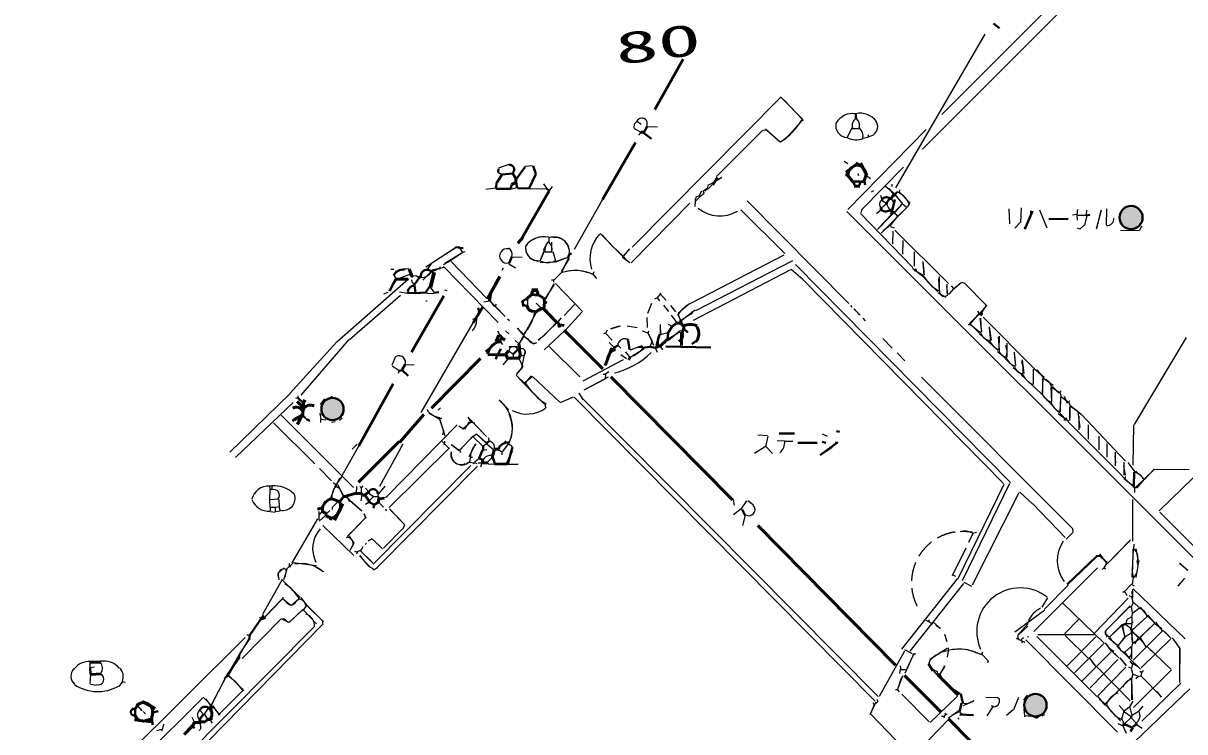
# Model space of a CAD drawing. Header units: millimetres. Extents: x 65038 to 140949, y 40232 to 87783.
# Drawn here: x 66662 to 94119, y 54684 to 71435 of the extents above; entities that cross this region are included whole.
import ezdxf

# ---------------------------------------------------------------- set-up
doc = ezdxf.new("R2010")
doc.units = ezdxf.units.MM
doc.linetypes.add('DASHED', pattern=[617.859838, 445.211271, -172.648568])
for name, color, linetype, lineweight in [('A_DASHED', 8, 'DASHED', 18), ('A_HATCH', 252, 'CONTINUOUS', 15), ('A_MED', 9, 'CONTINUOUS', 20), ('A_THIN', 8, 'CONTINUOUS', 15), ('CHECK', 2, 'CONTINUOUS', 35), ('P_NOMARK', 6, 'CONTINUOUS', 35), ('P_R', 5, 'CONTINUOUS', 40), ('P_R_MARK', 5, 'CONTINUOUS', 25), ('P_SIZE', 140, 'CONTINUOUS', 13), ('SYM', 4, 'CONTINUOUS', 25), ('TEXT_SHAPE', 7, 'CONTINUOUS', 30)]:
    doc.layers.add(name, color=color, linetype=linetype, lineweight=lineweight)
doc.styles.add('JP', font='msgothic.ttc')

msp = doc.modelspace()

# ---------------------------------------------------------------- hatches: boundary and pattern name
at = {"layer": 'TEXT_SHAPE'}
h = msp.add_hatch(color=7, dxfattribs=at)
h.dxf.hatch_style = 1
edge = h.paths.add_edge_path()
edge.add_arc((92850, 66842), 273, 0, 360)
h = msp.add_hatch(color=7, dxfattribs=at)
h.dxf.hatch_style = 1
edge = h.paths.add_edge_path()
edge.add_arc((73973, 62313), 263, 0, 360)
h = msp.add_hatch(color=7, dxfattribs=at)
h.dxf.hatch_style = 1
edge = h.paths.add_edge_path()
edge.add_arc((90588, 55315), 266, 0, 360)

# ---------------------------------------------------------------- linework, layer by layer
at = {"layer": 'A_DASHED', "lineweight": 15}
msp.add_arc((88873, 58208), 1214, 98.6226, 213.9325, dxfattribs=at)
at = {"layer": 'A_HATCH', "lineweight": 15}
for p, q in [((91331, 56233), (92016, 56925)), ((91515, 56075), (92196, 56763)), ((92373, 56568), (91697, 55891)), ((92540, 56395), (91882, 55721)), ((92065, 55537), (92728, 56210)), ((92843, 55952), (92247, 55353))]:
    msp.add_line(p, q, dxfattribs=at)
at = {"layer": 'A_MED', "lineweight": 20}
for p, q in [((87289, 67544), (89400, 71179)), ((85075, 69145), (85109, 69145)), ((86249, 68963), (86139, 68737)), ((86260, 68946), (86429, 68946)), ((84139, 68899), (83051, 67811)), ((84244, 68906), (84142, 68900)), ((84555, 68623), (84243, 68900)), ((86651, 68739), (86514, 68712)), ((78139, 68099), (77898, 68008)), ((77893, 67903), (77973, 67856)), ((78530, 68056), (78699, 68074)), ((86596, 67836), (86693, 67763)), ((78963, 67638), (79029, 67535)), ((79164, 67575), (79092, 67475)), ((82845, 67597), (82829, 67529)), ((82947, 67617), (82845, 67515)), ((82932, 67637), (82847, 67603)), ((77834, 67537), (77596, 67505)), ((78344, 67540), (78193, 67514)), ((78631, 67516), (79021, 67527)), ((82658, 67328), (82556, 67226)), ((86762, 67475), (86710, 67443)), ((80355, 67266), (79682, 66084)), ((82544, 67239), (82535, 67103)), ((86944, 67020), (86829, 66929)), ((87063, 67156), (86949, 67065)), ((86962, 67252), (87063, 67184)), ((87070, 67155), (87146, 67015)), ((89960, 67050), (89976, 66691)), ((90687, 67022), (90857, 66597)), ((87247, 66963), (87283, 66913)), ((79063, 66268), (78951, 66060)), ((79083, 66372), (79083, 66253)), ((79150, 66257), (79149, 66031)), ((77099, 66034), (77049, 66013)), ((78217, 65916), (78455, 65905)), ((78997, 66031), (79166, 66031)), ((79182, 66036), (79246, 65814)), ((79537, 65899), (79238, 65796)), ((79537, 65898), (79241, 65788)), ((87721, 66030), (87719, 65689)), ((75776, 65627), (75590, 65608)), ((75777, 65621), (75675, 65625)), ((76610, 65657), (76324, 65596)), ((78143, 65750), (78295, 65649)), ((78883, 65778), (79234, 65797)), ((87751, 65637), (87771, 65588)), ((87929, 65805), (87961, 65488)), ((87929, 65775), (87955, 65486)), ((75491, 65383), (75307, 65120)), ((75791, 65492), (75490, 65378)), ((75805, 65489), (75795, 65620)), ((79402, 65554), (79207, 65358)), ((79401, 65555), (79223, 65376)), ((84803, 65603), (82495, 64405)), ((87911, 65461), (88282, 65087)), ((76180, 65077), (76230, 65043)), ((76270, 65201), (76376, 65069)), ((79209, 65257), (78989, 64916)), ((88838, 65311), (88922, 65286)), ((88838, 65311), (88922, 65286)), ((76232, 65042), (76368, 65053)), ((78581, 64908), (78580, 64755)), ((81651, 64941), (81701, 64872)), ((82478, 64619), (82460, 64585)), ((77381, 64466), (77280, 64428)), ((81401, 64482), (81411, 64244)), ((81720, 64312), (81716, 64074)), ((81718, 64312), (81723, 64074)), ((89001, 64310), (89051, 64310)), ((89274, 64457), (89317, 64144)), ((89287, 64463), (89303, 64141)), ((90562, 63273), (89352, 64488)), ((89494, 64254), (89539, 63941)), ((77873, 64161), (77927, 64061)), ((78497, 64091), (78497, 64023)), ((80428, 64110), (80378, 64089)), ((81428, 64125), (81559, 63825)), ((81447, 64157), (81429, 64124)), ((89257, 64103), (89708, 63699)), ((89499, 64226), (89525, 63937)), ((89712, 64022), (89733, 63715)), ((89728, 64038), (89726, 63714)), ((74074, 63901), (72966, 62682)), ((77939, 63905), (77989, 63837)), ((78373, 63785), (78140, 63785)), ((78719, 63857), (78802, 63885)), ((80718, 63821), (80785, 63753)), ((80954, 63955), (80999, 63712)), ((81006, 63711), (81207, 63782)), ((81021, 63712), (81289, 63816)), ((81602, 63762), (81651, 63659)), ((78122, 63512), (78003, 63359)), ((78138, 63680), (78242, 63617)), ((78241, 63615), (78241, 63547)), ((78380, 63515), (78474, 63315)), ((78450, 63293), (78539, 63699)), ((90088, 63659), (90120, 63343)), ((90088, 63630), (90114, 63341)), ((90272, 63474), (90313, 63157)), ((90533, 63204), (90534, 62897)), ((90537, 63255), (90536, 62897)), ((90762, 63034), (90749, 62693)), ((90757, 63033), (90755, 62693)), ((90957, 62828), (90972, 62489)), ((90971, 62829), (90966, 62489)), ((91163, 62710), (91194, 62591)), ((91268, 62621), (91336, 62455)), ((78987, 62442), (79018, 62341)), ((91185, 62591), (91169, 62250)), ((91178, 62591), (91177, 62250)), ((91378, 62470), (91418, 62371)), ((91397, 62369), (91396, 62046)), ((91400, 62369), (91399, 62097)), ((76247, 62228), (76497, 62081)), ((76506, 62100), (76557, 62100)), ((91295, 62097), (91328, 62097)), ((91592, 62250), (91635, 61874)), ((91617, 62148), (91615, 61825)), ((77064, 61862), (77064, 61828)), ((92643, 60734), (91356, 62022)), ((91836, 61944), (91834, 61603)), ((92909, 61944), (92895, 60990)), ((78072, 61565), (77882, 61375)), ((92089, 61672), (92087, 61348)), ((77350, 61488), (77195, 61185)), ((77622, 61346), (77537, 61331)), ((77620, 61489), (77538, 61435)), ((77622, 61488), (77788, 61349)), ((77886, 61358), (77971, 61308)), ((78221, 61314), (78087, 61031)), ((78134, 61494), (78212, 61442)), ((78212, 61436), (78215, 61317)), ((92274, 61501), (92273, 61178)), ((92477, 61297), (92475, 60974)), ((77227, 61165), (77210, 61063)), ((77283, 61177), (77232, 61161)), ((77750, 61170), (77631, 61051)), ((77634, 61042), (77667, 61008)), ((77671, 61007), (77806, 61022)), ((78095, 61002), (78365, 61018)), ((92679, 61059), (92678, 60752)), ((92636, 60725), (92911, 60478)), ((92929, 60820), (92912, 60514)), ((94585, 60947), (93512, 59906)), ((72491, 60417), (72480, 60161)), ((72501, 60416), (72535, 60416)), ((74040, 60517), (73924, 60207)), ((74060, 60535), (74060, 60484)), ((74653, 60450), (74652, 60314)), ((74750, 60447), (74820, 60363)), ((92930, 60463), (92930, 60344)), ((72480, 60161), (72489, 59990)), ((72703, 60182), (72483, 60167)), ((72707, 60178), (72714, 60008)), ((74670, 60283), (74639, 60146)), ((74824, 60334), (74941, 60247)), ((74940, 60246), (74838, 60144)), ((74940, 60246), (75007, 60246)), ((75061, 60312), (75043, 60279)), ((72499, 59991), (72618, 59991)), ((72499, 59991), (72499, 59906)), ((72703, 60006), (72618, 59988)), ((72703, 60008), (72736, 59906)), ((73730, 59894), (73647, 59807)), ((73651, 59893), (73650, 59698)), ((74836, 60111), (74754, 60057)), ((75064, 60116), (75180, 59995)), ((73618, 59716), (73011, 58682)), ((74721, 59843), (74753, 59724)), ((89110, 59370), (89005, 59157)), ((91463, 59494), (91472, 59392)), ((92917, 59119), (92904, 59000)), ((92898, 58999), (92871, 58341)), ((72890, 58519), (72817, 58278)), ((73036, 58667), (72869, 58515)), ((72950, 58595), (72882, 58527)), ((73038, 58689), (73597, 58615)), ((73582, 58574), (73760, 58470)), ((90551, 57052), (92060, 58558)), ((93998, 58668), (94193, 58501)), ((72782, 58287), (72317, 57458)), ((92218, 56772), (91232, 57735)), ((92896, 57726), (92850, 57638)), ((92880, 57502), (92862, 57400)), ((72762, 57353), (71835, 56415)), ((72275, 57347), (72020, 56973)), ((72940, 57265), (72764, 57355)), ((73734, 57319), (73734, 57216)), ((88189, 57264), (88340, 57126)), ((90415, 57245), (90167, 56957)), ((92631, 57191), (92691, 56935)), ((92869, 57246), (92855, 57143)), ((71978, 56861), (71755, 56476)), ((71998, 56861), (71761, 56502)), ((71944, 56979), (72012, 56979)), ((90137, 56895), (90335, 56801)), ((92238, 57073), (92266, 56922)), ((92860, 57060), (92844, 57009)), ((93050, 56923), (93050, 56872)), ((88529, 56600), (88506, 56448)), ((88526, 56669), (88526, 56617)), ((93070, 56167), (92515, 56709)), ((92881, 56787), (92860, 56685)), ((92863, 56685), (92862, 56412)), ((93998, 56650), (93994, 55850)), ((89305, 56532), (89474, 56362)), ((89323, 56516), (89470, 56359)), ((71476, 56021), (71081, 55267)), ((87393, 56161), (87374, 56059)), ((88443, 56241), (88322, 56025)), ((92855, 56190), (92891, 56037)), ((92898, 56046), (93016, 55995)), ((93101, 56088), (93082, 56003)), ((71428, 55936), (71108, 55302)), ((93081, 56000), (93013, 55983)), ((89419, 55499), (89690, 55492)), ((89692, 55496), (89737, 55462)), ((90191, 55497), (90069, 55201)), ((70835, 55192), (70919, 55107)), ((71037, 55244), (70940, 55104)), ((71123, 55267), (71122, 54970)), ((89135, 55416), (88882, 55300)), ((89577, 55268), (89444, 55062)), ((90063, 55203), (89907, 55070)), ((92800, 55262), (92697, 55178)), ((70648, 55031), (70711, 54901)), ((70934, 55106), (71023, 54972)), ((71075, 54973), (71125, 54887)), ((88543, 54979), (87845, 54267)), ((88805, 55151), (88870, 55081)), ((88875, 55088), (89129, 55081)), ((90332, 55068), (90332, 55034)), ((92676, 55173), (92625, 54985)), ((92635, 54983), (92680, 54878)), ((92851, 55022), (92701, 54882)), ((93027, 55167), (92860, 55060)), ((70843, 54903), (70853, 54750)), ((92533, 54880), (92665, 54822)), ((92652, 54822), (92735, 54651)), ((92980, 54856), (93113, 54768))]:
    msp.add_line(p, q, dxfattribs=at)
for centre, radius, start, end in [((86267, 68844), 456, 80.0678, 149.1912), ((86446, 68829), 478, 36.5864, 101.9989), ((86144, 69014), 277, 166.86, 269.2828), ((86451, 69019), 194, 123.4583, 197.8592), ((86248, 69022), 186, 340.2862, 58.1155), ((86234, 68760), 281, 351.6251, 45.3099), ((86624, 68991), 237, 276.0406, 30.6832), ((86354, 69148), 467, 242.6028, 290.3804), ((87055, 67155), 182, 312.8059, 46.2206), ((87023, 67155), 120, 120.4698, 228.5847), ((78967, 66093), 201, 342.7859, 54.1496), ((78092, 65935), 170, 77.2826, 287.7272), ((78047, 65968), 174, 341.9446, 59.9517), ((75551, 65481), 113, 72.6344, 236.4542), ((76091, 65673), 246, 263.3059, 332.7092), ((88711, 65896), 882, 208.0272, 242.9344), ((88435, 65097), 118, 174.089, 329.6712), ((89524, 64179), 239, 189.4645, 266.1191), ((78256, 63675), 115, 29.3986, 176.2569), ((78454, 63658), 82.5, 240.4388, 128.4694), ((89837, 64051), 353, 199.2589, 251.7938), ((90297, 63359), 205, 185.4277, 266.0823), ((77659, 61408), 146, 344.935, 84.5734), ((77005, 61234), 234, 164.0307, 295.4158), ((77715, 61150), 487, 137.1876, 178.3524), ((77718, 60997), 220, 80.1364, 149.7149), ((72587, 60276), 134, 319.8341, 110.4397), ((74199, 59015), 696, 137.9741, 207.1072), ((91933, 58729), 828, 146.29, 216.3714), ((72993, 57816), 127, 195.9995, 342.9406), ((70902, 55085), 124, 121.9849, 235.1245), ((88942, 55657), 303, 254.4968, 309.1605), ((89595, 55421), 147, 260.5977, 15.6119)]:
    msp.add_arc(centre, radius, start, end, dxfattribs=at)
at = {"layer": 'A_THIN', "lineweight": 15}
for p, q in [((92759, 73674), (88380, 69276)), ((92813, 73369), (87923, 68455)), ((84581, 69695), (81054, 66143)), ((84582, 69677), (85094, 69160)), ((84649, 69617), (85086, 69156)), ((84554, 68622), (84207, 68937)), ((85081, 69143), (84663, 68689)), ((86151, 67028), (88006, 68921)), ((84668, 68683), (84566, 68632)), ((86629, 68803), (86645, 68752)), ((86068, 68170), (86151, 68117)), ((86389, 67884), (86409, 67835)), ((87469, 68030), (86487, 67035)), ((83179, 67789), (82931, 67636)), ((87048, 67583), (87263, 67401)), ((87194, 67629), (87194, 67578)), ((82570, 67327), (82536, 67242)), ((82644, 67345), (82576, 67328)), ((82699, 67468), (82632, 67348)), ((82757, 67413), (82653, 67330)), ((82762, 67480), (82729, 67462)), ((82732, 67461), (82749, 67428)), ((86924, 67372), (86952, 67285)), ((87122, 67531), (87243, 67380)), ((87253, 67396), (87442, 67185)), ((87273, 67378), (87434, 67181)), ((87331, 67452), (87300, 67431)), ((87338, 67440), (87305, 67423)), ((87337, 67442), (87371, 67442)), ((87372, 67493), (87371, 67442)), ((87372, 67443), (87604, 67206)), ((82418, 67181), (81032, 65769)), ((83625, 67021), (84666, 65991)), ((83774, 67237), (86179, 64809)), ((86484, 67035), (86462, 66950)), ((87440, 67155), (86856, 66560)), ((87545, 67074), (86944, 66472)), ((87433, 67159), (87258, 66959)), ((87546, 67078), (87331, 66867)), ((87428, 67178), (87542, 67089)), ((87618, 67195), (87554, 67077)), ((94389, 58736), (86132, 66987)), ((86454, 66938), (87689, 65663)), ((87178, 66903), (86890, 66596)), ((87325, 66875), (87154, 66650)), ((87177, 66953), (87156, 66922)), ((87185, 66947), (87167, 66914)), ((87289, 66919), (87322, 66885)), ((80827, 65926), (80299, 66464)), ((87156, 66654), (86990, 66529)), ((87160, 66630), (87247, 66601)), ((87215, 66523), (87213, 66217)), ((87264, 66542), (88534, 65284)), ((80344, 66431), (80603, 66147)), ((87451, 66302), (87450, 65979)), ((76879, 66124), (76182, 65665)), ((76912, 66142), (76320, 65759)), ((77051, 66011), (76627, 65755)), ((77051, 66016), (76777, 65830)), ((76964, 66149), (76914, 66142)), ((77054, 66018), (76967, 66147)), ((78979, 66040), (78873, 65812)), ((78972, 66046), (78875, 65813)), ((80604, 66147), (80834, 65936)), ((80823, 65916), (81002, 65776)), ((80834, 65939), (80923, 65824)), ((80982, 66079), (80849, 65940)), ((80996, 66099), (80852, 65934)), ((84643, 65952), (82470, 64821)), ((75353, 65624), (75421, 65624)), ((76312, 65765), (76209, 65612)), ((76500, 65636), (76347, 65568)), ((76520, 65676), (76502, 65642)), ((76502, 65638), (76519, 65621)), ((76781, 65828), (76586, 65723)), ((76597, 65686), (77886, 64361)), ((76779, 65800), (77623, 64931)), ((78011, 65642), (77975, 65592)), ((79569, 65876), (79380, 65568)), ((79549, 65890), (79392, 65559)), ((84845, 65817), (82552, 64639)), ((89997, 60580), (84917, 65733)), ((87684, 65648), (87920, 65466)), ((75772, 65387), (74076, 63898)), ((75793, 65488), (75860, 65453)), ((75840, 65368), (75856, 65299)), ((75863, 65452), (75845, 65419)), ((75860, 65456), (75945, 65474)), ((75948, 65474), (76014, 65421)), ((76317, 65571), (76106, 65360)), ((79146, 65368), (79197, 65368)), ((79197, 65368), (79197, 65317)), ((80148, 65554), (80128, 65504)), ((80130, 65504), (80212, 65400)), ((85094, 65379), (84817, 65613)), ((85088, 65373), (89831, 60554)), ((87719, 65587), (87770, 65587)), ((87765, 65580), (87932, 65475)), ((88301, 65400), (88313, 65110)), ((88311, 65451), (88310, 65110)), ((75555, 65084), (75756, 65053)), ((75864, 65305), (75898, 65271)), ((75894, 65266), (75893, 65232)), ((76622, 65133), (76673, 65117)), ((79208, 65273), (79011, 64910)), ((79886, 64616), (79246, 65280)), ((88490, 65211), (88513, 65040)), ((88497, 65263), (88496, 65042)), ((88653, 65157), (88541, 65031)), ((88600, 65230), (88649, 65162)), ((88654, 65155), (88836, 65303)), ((88660, 65148), (88834, 65305)), ((88918, 65278), (89410, 64787)), ((88918, 65278), (89424, 64773)), ((75577, 65002), (74371, 63949)), ((75281, 65068), (75180, 65031)), ((76180, 64875), (76214, 64875)), ((77689, 64861), (77553, 64844)), ((77647, 64947), (77797, 64739)), ((77685, 64872), (77815, 64747)), ((78785, 64819), (78912, 64692)), ((81512, 64807), (81416, 64573)), ((81651, 64944), (81583, 64909)), ((81716, 65030), (81648, 64945)), ((81720, 65061), (81720, 65027)), ((81727, 65033), (81861, 64879)), ((88280, 65062), (88472, 64962)), ((77812, 64749), (78058, 64500)), ((77816, 64749), (78057, 64499)), ((77838, 64790), (77820, 64757)), ((78387, 63852), (78791, 64586)), ((79692, 64783), (79452, 64529)), ((79868, 64605), (79462, 64164)), ((81800, 64769), (81919, 64616)), ((81960, 64761), (82081, 64610)), ((81977, 64537), (82111, 64349)), ((82135, 64562), (82200, 64410)), ((82393, 64792), (82142, 64572)), ((82459, 64574), (82211, 64410)), ((82547, 64648), (82218, 64401)), ((86223, 64770), (86243, 64720)), ((86293, 64686), (86443, 64532)), ((86304, 64681), (86425, 64548)), ((89273, 64574), (89033, 64333)), ((89261, 64578), (89039, 64321)), ((89218, 64631), (89254, 64581)), ((89434, 64758), (89276, 64580)), ((89429, 64774), (89297, 64562)), ((77294, 64352), (76061, 62231)), ((78108, 64447), (78157, 64411)), ((78840, 63934), (79282, 64359)), ((79265, 64359), (78968, 64043)), ((79378, 64467), (79290, 64367)), ((80770, 64271), (80543, 64206)), ((80752, 64275), (80547, 64209)), ((80938, 64282), (81174, 64241)), ((81906, 64318), (82007, 64266)), ((86513, 64465), (86565, 64398)), ((89052, 64311), (89278, 64128)), ((89058, 64321), (89262, 64114)), ((78060, 64163), (78143, 64093)), ((78340, 64222), (78490, 64083)), ((78346, 64228), (78470, 64070)), ((78485, 64030), (78379, 63852)), ((78504, 64033), (78716, 63864)), ((78968, 64044), (78833, 63941)), ((78975, 63711), (79458, 64165)), ((80462, 64176), (80429, 64108)), ((80430, 64109), (80585, 63943)), ((81293, 64161), (81426, 64119)), ((81421, 64121), (81527, 63920)), ((81901, 64113), (81716, 64071)), ((82143, 64106), (81894, 63956)), ((82199, 64170), (81914, 63932)), ((82241, 64127), (82139, 64117)), ((86979, 63983), (87205, 63751)), ((94151, 64005), (92926, 61947)), ((74357, 63960), (73223, 62645)), ((78293, 63938), (78377, 63853)), ((79095, 63795), (79819, 63076)), ((80512, 63887), (80643, 63754)), ((80512, 63887), (80630, 63767)), ((81330, 63732), (81012, 63530)), ((81526, 63921), (81471, 63787)), ((81710, 63798), (81775, 63711)), ((89913, 63868), (89912, 63544)), ((78241, 63547), (78240, 63513)), ((79899, 62983), (80854, 63485)), ((80786, 63603), (80924, 63506)), ((80896, 63661), (81000, 63545)), ((80898, 63663), (80993, 63539)), ((87317, 63644), (87501, 63454)), ((89692, 63676), (89880, 63526)), ((89869, 63519), (90070, 63316)), ((78462, 63306), (78316, 63127)), ((78452, 63293), (78316, 63128)), ((80508, 63191), (80423, 63139)), ((90059, 63295), (90269, 63134)), ((90556, 63272), (90799, 63069)), ((90623, 63238), (90784, 63042)), ((78314, 63111), (78514, 62922)), ((78318, 63117), (78500, 62911)), ((78503, 62910), (78978, 62438)), ((78518, 62944), (78703, 63093)), ((78669, 63099), (78530, 62930)), ((78711, 63079), (79347, 62473)), ((80486, 63064), (79914, 62763)), ((80407, 63023), (79914, 62763)), ((80373, 63138), (80424, 63138)), ((80427, 63137), (80415, 63023)), ((87896, 63070), (91455, 59496)), ((90725, 62678), (90254, 63122)), ((90507, 62885), (90727, 62681)), ((90777, 63044), (91010, 62878)), ((72970, 62678), (71548, 61298)), ((79799, 62687), (79894, 62541)), ((79799, 62684), (79867, 62600)), ((90723, 62678), (91140, 62236)), ((90980, 62835), (91156, 62702)), ((90993, 62846), (91145, 62693)), ((91196, 62744), (91162, 62710)), ((91206, 62605), (91379, 62469)), ((73044, 62469), (71677, 61166)), ((76522, 62341), (76470, 62291)), ((77914, 62526), (78144, 62294)), ((79359, 62467), (79671, 62599)), ((79686, 62598), (86800, 55404)), ((79902, 62548), (86873, 55520)), ((91396, 62507), (91378, 62473)), ((91421, 62379), (91599, 62256)), ((91429, 62391), (91670, 62192)), ((74472, 60460), (72761, 62168)), ((76496, 62097), (76590, 61811)), ((76500, 62094), (76625, 61681)), ((77612, 61664), (77169, 62119)), ((77174, 62122), (77245, 62005)), ((91128, 62212), (91373, 62038)), ((91147, 62239), (91284, 62088)), ((92719, 61078), (91677, 62184)), ((72579, 61985), (73559, 61017)), ((76916, 61942), (75258, 60249)), ((76593, 61811), (76576, 61708)), ((76956, 61920), (77057, 61851)), ((77233, 61999), (77071, 61854)), ((77206, 62014), (77097, 61837)), ((77235, 62002), (77336, 61985)), ((77353, 61930), (77597, 61683)), ((76565, 61545), (76729, 61380)), ((76617, 61556), (76616, 61471)), ((77288, 61669), (76981, 61344)), ((77292, 61666), (76982, 61347)), ((77294, 61666), (77377, 61731)), ((77301, 61658), (77533, 61432)), ((77301, 61658), (77536, 61431)), ((77370, 61730), (77613, 61496)), ((77382, 61717), (77615, 61514)), ((77655, 61640), (77674, 61556)), ((74597, 61447), (74198, 60751)), ((74553, 61485), (74440, 61366)), ((75637, 61484), (75086, 60483)), ((76737, 61395), (75313, 59989)), ((76779, 61477), (76971, 61343)), ((76804, 61465), (76960, 61327)), ((76978, 61352), (76996, 61284)), ((77977, 61317), (77976, 61232)), ((78129, 61488), (77988, 61308)), ((77244, 60980), (74938, 58645)), ((77399, 60967), (75026, 58569)), ((77212, 61055), (77314, 61042)), ((77317, 61044), (77299, 61010)), ((77315, 61045), (77349, 61045)), ((77446, 61153), (77338, 61057)), ((77348, 61043), (77381, 61025)), ((77416, 61045), (77501, 61045)), ((77501, 61045), (77470, 60942)), ((78094, 61014), (78365, 61013)), ((92467, 61212), (92479, 61042)), ((92671, 60972), (92712, 60752)), ((92770, 61051), (92939, 60826)), ((73668, 60906), (73952, 60613)), ((74211, 60740), (74048, 60519)), ((74140, 60683), (74070, 60531)), ((92711, 60718), (92711, 60650)), ((92960, 60846), (93155, 60667)), ((93402, 60894), (93159, 60659)), ((93399, 60896), (93164, 60651)), ((94118, 60877), (93407, 60885)), ((94220, 60877), (93407, 60884)), ((72481, 60501), (72495, 60415)), ((72485, 60502), (72535, 60502)), ((72535, 60502), (72535, 60416)), ((73988, 60580), (74057, 60531)), ((74059, 60484), (74145, 60434)), ((74093, 60527), (74237, 60244)), ((74142, 60432), (74236, 60241)), ((74544, 60485), (74530, 60314)), ((74619, 60484), (74653, 60450)), ((74690, 60498), (74654, 60449)), ((75209, 60489), (75064, 60309)), ((88757, 58294), (89849, 60537)), ((88865, 58262), (89985, 60565)), ((92676, 60665), (92710, 60648)), ((92712, 60651), (92904, 60502)), ((93163, 60654), (92943, 60450)), ((93157, 60659), (92975, 60442)), ((74301, 60233), (74668, 59906)), ((74311, 60245), (74378, 60131)), ((74390, 60144), (74670, 59909)), ((75007, 60246), (75041, 60246)), ((75041, 60280), (75041, 60246)), ((75264, 60237), (75062, 60176)), ((90195, 60331), (89094, 58148)), ((90523, 60071), (90218, 60345)), ((92892, 59187), (92893, 60174)), ((72497, 59891), (72615, 59873)), ((72618, 59991), (72617, 59889)), ((72737, 59898), (72618, 59885)), ((73910, 59917), (73825, 59832)), ((73967, 59991), (73967, 59940)), ((74109, 60127), (73973, 59991)), ((75225, 59956), (75245, 59906)), ((75317, 59954), (75671, 59587)), ((75346, 59923), (75671, 59587)), ((91291, 59281), (90524, 60073)), ((93527, 59877), (94471, 58937)), ((73808, 59799), (73657, 59661)), ((74733, 59719), (74326, 59305)), ((74746, 59735), (74331, 59304)), ((74715, 59844), (74759, 59741)), ((74476, 58854), (73745, 59563)), ((75630, 59480), (75176, 59021)), ((75630, 59480), (75176, 59021)), ((75674, 59578), (75636, 59478)), ((75674, 59578), (75636, 59478)), ((88810, 59425), (89103, 59410)), ((89107, 59370), (89006, 59156)), ((89199, 59392), (89098, 59372)), ((91465, 59389), (91318, 59237)), ((74344, 59289), (74293, 59272)), ((74370, 59307), (74479, 59141)), ((74481, 59138), (74382, 58972)), ((74693, 59057), (74640, 58973)), ((74778, 59144), (74744, 59110)), ((74914, 59244), (74816, 59191)), ((74914, 59244), (74816, 59191)), ((75158, 59012), (74918, 59235)), ((75158, 59012), (74918, 59235)), ((92816, 59194), (92291, 58664)), ((92840, 59220), (92293, 58662)), ((74493, 58951), (74561, 58933)), ((74563, 58935), (74542, 58885)), ((74644, 58974), (74561, 58936)), ((74609, 58847), (74868, 58566)), ((74635, 58963), (74926, 58669)), ((74638, 58961), (74903, 58701)), ((88625, 58376), (88949, 59031)), ((92283, 58690), (92094, 58841)), ((92103, 58891), (92272, 58670)), ((92894, 59000), (92883, 58522)), ((92966, 59011), (93020, 58711)), ((72827, 58562), (72681, 58429)), ((72833, 58547), (72866, 58529)), ((72886, 58526), (72844, 58341)), ((72868, 58524), (72851, 58507)), ((72951, 58663), (72950, 58595)), ((72950, 58595), (72984, 58595)), ((75035, 58558), (74935, 58504)), ((88735, 58593), (88636, 58407)), ((92211, 58556), (92159, 58524)), ((92277, 58677), (92207, 58559)), ((92210, 58555), (92243, 58537)), ((92865, 58522), (92897, 58334)), ((93027, 58708), (92965, 58330)), ((93042, 58725), (93009, 58707)), ((93999, 58669), (94178, 58508)), ((72679, 58424), (72703, 58276)), ((72772, 58281), (73206, 57856)), ((87433, 56635), (88747, 58296)), ((88636, 58393), (88700, 58364)), ((88897, 58222), (89079, 58124)), ((92901, 58336), (92873, 58165)), ((94116, 58308), (93953, 58132)), ((94112, 58316), (93955, 58129)), ((87625, 56592), (88900, 58188)), ((91361, 58150), (90806, 57583)), ((92649, 57995), (92699, 57995)), ((92862, 58172), (92694, 58000)), ((92699, 57995), (92746, 57908)), ((92860, 57997), (92882, 57879)), ((92869, 58164), (92921, 58132)), ((92886, 58046), (92885, 57842)), ((92899, 58060), (94128, 56882)), ((72784, 57822), (72379, 57400)), ((72786, 57825), (72382, 57409)), ((72795, 57863), (72794, 57812)), ((72990, 57673), (72801, 57820)), ((73183, 57831), (73005, 57673)), ((73223, 57862), (73363, 57669)), ((73347, 57663), (73280, 57560)), ((73365, 57671), (73760, 57287)), ((73368, 57678), (73724, 57319)), ((90746, 57634), (90881, 57848)), ((92781, 57841), (91979, 57008)), ((92832, 57660), (92253, 57078)), ((92798, 57906), (92866, 57871)), ((92862, 57874), (92898, 57722)), ((92915, 57738), (93049, 57618)), ((72249, 57403), (72269, 57354)), ((73275, 57568), (72946, 57272)), ((73270, 57572), (72948, 57270)), ((73287, 57559), (73591, 57237)), ((90101, 57044), (90809, 57569)), ((92771, 57598), (92252, 57079)), ((92864, 57403), (92751, 57335)), ((92850, 57639), (92764, 57606)), ((92856, 57639), (92878, 57501)), ((93227, 57411), (92863, 57069)), ((92866, 57399), (92865, 57263)), ((93227, 57411), (92873, 57084)), ((93041, 57597), (92893, 57489)), ((93068, 57629), (93230, 57423)), ((93235, 57429), (93403, 57259)), ((93245, 57438), (93409, 57263)), ((69682, 53284), (73539, 57163)), ((69767, 53175), (73726, 57214)), ((72933, 57260), (72817, 57360)), ((87998, 57325), (88161, 57237)), ((88075, 57331), (88059, 57280)), ((88231, 57207), (88343, 57130)), ((90410, 57178), (90173, 56962)), ((91612, 57349), (91277, 57002)), ((92636, 57205), (92347, 56932)), ((92633, 57212), (92350, 56925)), ((92646, 57195), (92695, 56937)), ((92724, 57222), (92842, 57136)), ((92748, 57333), (92726, 57247)), ((92730, 57246), (92865, 57246)), ((92900, 57279), (92867, 57261)), ((93397, 57240), (93049, 56896)), ((93396, 57240), (93060, 56913)), ((93397, 57255), (93576, 57127)), ((93429, 57275), (93591, 57061)), ((66662, 51694), (71906, 56914)), ((88440, 56991), (88492, 56822)), ((90169, 56956), (90187, 56871)), ((90192, 56867), (90254, 56852)), ((90248, 56852), (90279, 56783)), ((90306, 56906), (90255, 56855)), ((90363, 56857), (92532, 54673)), ((90398, 56951), (90419, 56920)), ((92042, 55522), (90626, 56939)), ((90646, 56986), (91979, 56980)), ((91851, 56411), (91290, 56957)), ((92250, 57078), (92231, 57010)), ((92235, 57004), (92333, 56932)), ((92316, 56909), (92533, 56726)), ((92716, 56936), (92544, 56733)), ((92710, 56941), (92552, 56728)), ((92880, 57030), (92712, 56940)), ((92846, 57011), (92715, 56934)), ((92859, 57076), (92881, 56787)), ((92860, 57081), (93041, 56887)), ((92860, 57009), (92874, 56786)), ((92865, 57060), (93044, 56915)), ((93049, 56873), (92889, 56773)), ((92903, 56379), (93589, 57067)), ((93020, 56912), (92936, 56757)), ((93057, 56878), (93159, 56760)), ((93067, 56906), (93195, 56696)), ((93089, 56195), (93782, 56872)), ((93608, 57078), (93798, 56886)), ((93655, 57036), (93742, 56953)), ((93825, 56903), (94006, 56656)), ((93869, 56842), (94006, 56656)), ((87497, 56588), (86892, 55516)), ((87493, 56633), (87672, 56536)), ((88500, 56650), (88094, 56392)), ((89341, 56566), (89320, 56516)), ((92239, 56784), (92386, 56581)), ((92283, 56751), (92317, 56666)), ((92323, 56672), (92446, 56593)), ((92395, 56593), (92565, 56421)), ((92850, 56699), (92706, 56570)), ((93222, 56709), (93788, 56161)), ((93303, 56633), (93354, 56582)), ((93999, 56650), (93993, 55918)), ((87717, 56532), (87503, 56060)), ((87693, 56480), (87545, 56156)), ((87758, 56526), (87686, 56490)), ((88098, 56381), (88063, 56296)), ((89475, 56361), (89455, 56312)), ((91867, 56423), (92021, 56209)), ((91926, 56342), (91962, 56292)), ((92456, 56532), (92489, 56497)), ((92582, 56429), (92731, 56240)), ((92600, 56405), (92735, 56268)), ((92699, 56557), (92797, 56435)), ((92811, 56446), (92811, 56412)), ((92820, 56356), (92871, 56288)), ((92881, 56293), (92860, 56191)), ((92887, 56309), (93005, 56239)), ((71516, 56026), (71855, 55683)), ((87388, 56243), (87408, 56159)), ((87541, 56146), (87406, 56149)), ((88174, 56132), (88258, 56030)), ((88187, 56146), (88266, 56112)), ((88266, 56107), (88271, 56039)), ((88446, 56239), (88319, 56040)), ((92037, 56219), (92832, 55417)), ((92791, 56221), (92858, 56186)), ((92894, 56038), (92863, 55935)), ((93803, 56146), (92906, 55259)), ((93059, 56119), (93093, 56085)), ((93146, 56127), (93096, 56091)), ((87445, 56003), (87326, 55684)), ((87418, 55950), (87331, 55683)), ((92860, 55936), (92873, 55442)), ((92862, 55931), (92860, 55442)), ((93014, 55985), (92965, 55932)), ((93080, 56004), (93282, 55799)), ((93569, 55508), (93084, 56004)), ((94030, 55830), (93102, 54938)), ((67472, 52067), (70907, 55490)), ((70915, 55505), (71115, 55302)), ((71849, 55655), (71303, 55112)), ((71851, 55658), (71304, 55107)), ((87285, 55682), (87336, 55682)), ((87332, 55679), (87368, 55629)), ((87432, 55574), (88075, 54919)), ((88097, 54900), (88747, 55527)), ((90391, 55553), (90304, 55435)), ((92052, 55532), (92231, 55316)), ((92549, 54085), (94241, 55698)), ((93455, 55633), (93565, 55504)), ((70968, 55461), (71103, 55292)), ((71118, 55289), (71287, 55119)), ((71135, 55307), (71278, 55109)), ((86813, 55388), (86678, 55088)), ((86780, 55322), (86724, 55188)), ((86743, 55376), (86775, 55324)), ((86852, 55389), (86780, 55320)), ((86848, 55444), (86853, 55393)), ((90311, 55221), (90329, 55068)), ((92107, 55454), (92253, 55327)), ((92242, 55323), (92597, 54946)), ((92571, 55308), (92688, 55171)), ((92895, 55406), (92805, 55256)), ((92821, 55259), (92866, 55070)), ((93126, 55291), (93023, 55172)), ((86690, 55107), (87297, 54478)), ((88367, 55052), (88417, 55052)), ((88415, 55050), (88433, 55017)), ((88471, 55101), (88421, 55048)), ((88449, 55135), (88467, 55102)), ((88469, 55103), (88502, 55103)), ((88786, 55184), (88529, 54997)), ((88802, 55166), (88632, 55079)), ((88752, 55013), (88786, 54979)), ((90332, 55072), (90484, 55051)), ((90617, 55002), (90567, 55032)), ((90687, 55051), (90619, 55006)), ((90807, 55084), (90738, 55052)), ((92695, 55158), (92849, 55042)), ((92854, 55015), (92975, 54882)), ((70853, 54746), (70819, 54712)), ((92865, 54794), (92847, 54692)), ((92855, 54795), (92888, 54795))]:
    msp.add_line(p, q, dxfattribs=at)
for centre, radius, start, end in [((83681, 69985), 1617, 303.2011, 328.9215), ((87145, 66979), 496, 18.79, 65.72), ((83128, 67677), 798, 230.3268, 301.3941), ((80901, 65875), 844, 136.8809, 197.4165), ((79196, 66091), 202, 124.9291, 196.5745), ((79206, 66009), 372, 355.4929, 108.6675), ((79235, 66024), 345, 13.2322, 97.7696), ((79063, 66151), 376, 241.4796, 296.5553), ((79707, 64600), 989, 64.9528, 107.7675), ((79720, 64822), 769, 67.881, 107.7286), ((77705, 64810), 1073, 317.7844, 348.7594), ((76996, 64429), 387, 316.2877, 5.5352), ((78740, 64024), 154, 192.3311, 294.0113), ((89903, 63725), 180, 183.5983, 267.5145), ((89579, 63664), 339, 339.1661, 26.9167), ((80218, 64959), 1837, 283.2892, 314.5863), ((90164, 63610), 277, 193.7446, 256.1129), ((89874, 63254), 427, 346.0408, 25.5576), ((79798, 63702), 1485, 211.1124, 238.4992), ((90721, 63338), 482, 202.9685, 245.3646), ((90739, 62790), 237, 9.282, 81.988), ((91064, 62812), 345, 200.096, 251.8091), ((77384, 61869), 842, 335.0601, 51.086), ((78571, 62960), 765, 242.8683, 305.1427), ((91284, 62562), 335, 192.7089, 248.2094), ((77406, 61851), 820, 343.9791, 25.2568), ((77027, 61246), 253, 167.0097, 315.3567), ((92880, 60544), 283, 24.4187, 79.332), ((72460, 60090), 404, 86.6187, 167.067), ((72602, 59853), 646, 43.7859, 95.8897), ((72459, 60314), 413, 199.5442, 275.5137), ((72804, 60204), 287, 257.2276, 19.5882), ((88922, 59084), 343, 58.9387, 109.1797), ((74327, 59136), 138, 315.2948, 84.2484), ((75337, 59230), 805, 207.5953, 242.1427), ((92745, 58802), 266, 340.5741, 50.5306), ((72841, 58380), 157, 93.3638, 195.1721), ((73241, 57912), 749, 47.2101, 102.1596), ((92617, 58594), 397, 318.036, 16.5161), ((72290, 57301), 1042, 30.6046, 57.8708), ((90229, 57057), 1027, 51.6808, 204.1806), ((73137, 57617), 217, 10.9679, 77.5263), ((73260, 57189), 291, 355.2163, 72.8786), ((90960, 57080), 581, 115.7655, 157.8068), ((92997, 57380), 226, 9.3122, 80.1395), ((92651, 57049), 331, 199.1832, 250.6649), ((88781, 55524), 1113, 61.4, 103.1233), ((88805, 55760), 878, 63.2511, 101.7058), ((92758, 56780), 223, 191.6409, 257.3357), ((92646, 56588), 225, 319.2957, 23.8985), ((88225, 56302), 151, 147.8372, 256.0817), ((70961, 55118), 1037, 32.1543, 58.8793), ((92929, 55642), 290, 103.2379, 161.8287), ((92953, 55661), 759, 205.0017, 244.9066), ((92851, 55065), 211, 303.5947, 31.0883)]:
    msp.add_arc(centre, radius, start, end, dxfattribs=at)
at = {"layer": 'CHECK', "lineweight": 30}
for p, q in [((77977, 67849), (77863, 67679)), ((77898, 67990), (77887, 67905)), ((78243, 67880), (77971, 67860)), ((78239, 67885), (78305, 67765)), ((78324, 67758), (78529, 68042)), ((78778, 67865), (78624, 67532)), ((78714, 68061), (78777, 67873)), ((77855, 67683), (77830, 67530)), ((78202, 67615), (78187, 67530)), ((78314, 67666), (78342, 67546)), ((77835, 67516), (78190, 67519)), ((78343, 67536), (78631, 67526)), ((90909, 66802), (91366, 66811)), ((82003, 64262), (81903, 64107)), ((81704, 64077), (81633, 63814)), ((81906, 64107), (81890, 63971)), ((82274, 64208), (82373, 64120)), ((77950, 63736), (77878, 63602)), ((78362, 63732), (78247, 63609)), ((81207, 63788), (81309, 63774)), ((81477, 63786), (81308, 63764)), ((81477, 63783), (81612, 63763)), ((77868, 63598), (77837, 63495)), ((72343, 57444), (72022, 56971)), ((72021, 56977), (72004, 56859)), ((71786, 56459), (71481, 56021)), ((71777, 56493), (71495, 56011)), ((71496, 56013), (71417, 55944)), ((70925, 55102), (70838, 54984)), ((71292, 55124), (71292, 55073)), ((70664, 54817), (70714, 54766))]:
    msp.add_line(p, q, dxfattribs=at)
at = {"layer": 'CHECK', "lineweight": 40}
for p, q in [((78308, 67669), (78205, 67620)), ((78310, 67768), (78310, 67666)), ((82460, 64581), (82477, 64564)), ((89269, 64573), (89337, 64542)), ((82104, 64348), (82003, 64263)), ((82203, 64341), (82273, 64275)), ((82275, 64278), (82275, 64210)), ((82269, 64212), (82237, 64126)), ((78385, 63736), (78418, 63583)), ((81681, 63800), (81613, 63765)), ((81680, 63801), (81714, 63801)), ((77642, 63603), (77868, 63596)), ((77885, 63598), (78071, 63598)), ((78132, 63689), (78066, 63602)), ((78071, 63597), (78118, 63511)), ((78122, 63513), (78240, 63513)), ((78240, 63513), (78274, 63513)), ((78274, 63513), (78376, 63513)), ((78411, 63580), (78375, 63513)), ((91295, 62097), (91294, 62046)), ((72388, 57385), (72270, 57345)), ((71871, 55683), (71838, 55665)), ((71038, 55243), (71072, 55243)), ((71106, 55294), (71070, 55244)), ((70834, 54988), (70834, 54919)), ((70952, 54919), (70834, 54919)), ((71022, 54969), (70954, 54916)), ((71020, 54971), (71071, 54971)), ((70664, 54817), (70466, 54620)), ((70652, 54827), (70530, 54685)), ((70714, 54903), (70662, 54819)), ((70715, 54903), (70833, 54902))]:
    msp.add_line(p, q, dxfattribs=at)
at = {"layer": 'CHECK'}
for p, q in [((90360, 57228), (90360, 57228)), ((90371, 57283), (90371, 57283)), ((90393, 57298), (90393, 57298)), ((90413, 57235), (90413, 57235)), ((92893, 54782), (92838, 54693))]:
    msp.add_line(p, q, dxfattribs=at)
at = {"layer": 'CHECK', "lineweight": 30}
for centre, radius, start, end in [((78152, 67975), 115, 315.7541, 94.7951), ((70958, 55147), 129, 49.9991, 159.989)]:
    msp.add_arc(centre, radius, start, end, dxfattribs=at)
at = {"layer": 'CHECK', "lineweight": 40}
msp.add_arc((70938, 55104), 185, 314.8429, 46.1395, dxfattribs=at)
at = {"layer": 'P_NOMARK', "lineweight": 40}
for p, q in [((79097, 67473), (78461, 66376)), ((78471, 66369), (78357, 66233)), ((82224, 64125), (82223, 63814)), ((81888, 63968), (81716, 63799)), ((77469, 63509), (76311, 62331)), ((76131, 62187), (75563, 61529)), ((75550, 61545), (74590, 60588))]:
    msp.add_line(p, q, dxfattribs=at)
at = {"layer": 'P_NOMARK', "lineweight": 30}
for p, q in [((79023, 67532), (79089, 67480)), ((81850, 63789), (82917, 63766))]:
    msp.add_line(p, q, dxfattribs=at)
msp.add_arc((82374, 64103), 261, 290.2532, 38.6991, dxfattribs=at)
at = {"layer": 'P_NOMARK', "lineweight": 40}
msp.add_arc((82301, 64100), 329, 322.9707, 28.4093, dxfattribs=at)
at = {"layer": 'P_R', "lineweight": 40}
for p, q in [((82265, 70588), (81594, 69397)), ((81132, 68614), (80355, 67265)), ((76607, 64994), (75838, 63655)), ((79325, 64312), (79341, 64243)), ((79327, 64308), (79446, 64292)), ((79448, 64181), (80362, 63262)), ((80579, 63758), (80417, 63343)), ((80630, 63716), (80664, 63716)), ((75410, 62908), (74597, 61448)), ((80550, 63073), (83428, 60166)), ((84030, 59560), (87279, 56255)), ((87497, 56016), (88346, 55160)), ((91370, 52142), (88539, 54979))]:
    msp.add_line(p, q, dxfattribs=at)
at = {"layer": 'P_R', "lineweight": 30}
for p, q in [((80630, 63767), (80630, 63716)), ((80714, 63820), (80631, 63766))]:
    msp.add_line(p, q, dxfattribs=at)
msp.add_arc((80795, 63422), 336, 119.2204, 181.8554, dxfattribs=at)
at = {"layer": 'P_R_MARK', "lineweight": 30}
for p, q in [((89596, 71425), (89738, 71316)), ((81409, 68996), (81332, 68855)), ((81322, 68845), (81512, 68698)), ((75631, 63235), (75546, 63220)), ((75691, 63364), (75622, 63246)), ((75622, 63232), (75758, 63097)), ((83653, 59941), (83727, 59800))]:
    msp.add_line(p, q, dxfattribs=at)
at = {"layer": 'P_R_MARK', "lineweight": 20}
for p, q in [((81101, 69044), (81094, 68959)), ((81096, 68953), (81265, 68862)), ((81175, 69116), (81102, 69047)), ((81416, 68995), (81653, 68985)), ((75466, 63553), (75375, 63349)), ((75385, 63338), (75549, 63228)), ((75699, 63358), (75902, 63366)), ((83635, 59944), (83767, 60146)), ((83793, 60151), (83928, 60047)), ((83633, 59953), (83451, 59811)), ((83727, 59802), (83664, 59562))]:
    msp.add_line(p, q, dxfattribs=at)
at = {"layer": 'P_R_MARK', "lineweight": 15}
for p, q in [((81180, 69113), (81268, 69050)), ((81261, 68857), (81210, 68789)), ((75548, 63223), (75529, 63156)), ((83442, 60177), (83464, 60040))]:
    msp.add_line(p, q, dxfattribs=at)
at = {"layer": 'P_R_MARK', "lineweight": 40}
msp.add_line((81262, 68856), (81330, 68856), dxfattribs=at)
at = {"layer": 'P_R_MARK', "lineweight": 20}
for centre, radius, start, end in [((81285, 69063), 130, 331.5754, 155.4088), ((75547, 63418), 153, 339.07, 117.5876), ((83817, 59935), 144, 236.7808, 44.7107)]:
    msp.add_arc(centre, radius, start, end, dxfattribs=at)
at = {"layer": 'SYM', "lineweight": 20}
for p, q in [((68239, 56333), (68235, 56197)), ((68246, 55823), (68264, 56043)), ((68397, 55782), (68254, 55805)), ((69009, 55872), (68920, 55756)), ((69243, 55253), (69190, 55125)), ((69935, 54732), (69935, 54698)), ((69977, 54867), (69944, 54730))]:
    msp.add_line(p, q, dxfattribs=at)
at = {"layer": 'SYM', "lineweight": 40}
for p, q in [((68248, 56333), (68485, 56333)), ((68501, 56054), (68264, 56039)), ((69355, 55299), (69306, 55229)), ((69475, 55400), (69783, 55232)), ((69292, 54969), (69690, 54919)), ((69479, 54928), (69697, 54994)), ((69729, 55142), (69698, 54988))]:
    msp.add_line(p, q, dxfattribs=at)
at = {"layer": 'SYM', "lineweight": 30}
for p, q in [((68244, 56196), (68254, 56043)), ((69310, 55226), (69310, 55073)), ((69708, 54989), (69718, 54852)), ((69853, 55171), (69733, 55142))]:
    msp.add_line(p, q, dxfattribs=at)
at = {"layer": 'SYM', "lineweight": 15}
for p, q in [((68349, 56214), (68248, 56194)), ((69009, 55876), (69077, 55860)), ((69364, 55296), (69465, 55178)), ((69500, 55162), (69549, 55109)), ((69933, 54738), (69815, 54704))]:
    msp.add_line(p, q, dxfattribs=at)
at = {"layer": 'SYM', "lineweight": 20}
for centre, radius, start, end in [((78958, 65871), 513, 87.4092, 146.2248), ((78829, 66117), 293, 173.3466, 266.4098), ((80874, 63814), 159, 74.1235, 178.4773), ((76570, 62557), 449, 214.448, 262.0455), ((74327, 60237), 371, 137.2076, 186.4776), ((68210, 55911), 433, 84.8942, 142.6799), ((68565, 55878), 479, 40.2021, 99.9553), ((68325, 56192), 211, 323.1597, 41.2197), ((68054, 56000), 264, 137.4997, 227.0219), ((68441, 55925), 130, 252.7517, 65.9899), ((68730, 55984), 297, 338.2775, 45.0683), ((68421, 56625), 991, 236.2369, 299.9253)]:
    msp.add_arc(centre, radius, start, end, dxfattribs=at)
at = {"layer": 'SYM', "lineweight": 15}
for centre, radius, start, end in [((78841, 66121), 305, 167.6509, 276.5943), ((78979, 65820), 567, 79.2901, 139.5434), ((82735, 64185), 692, 112.6425, 150.8699), ((80876, 63814), 160, 61.3744, 144.6171), ((80858, 64083), 556, 284.9927, 324.9138), ((88588, 55971), 631, 95.586, 139.9859), ((92688, 55175), 450, 109.9106, 158.756)]:
    msp.add_arc(centre, radius, start, end, dxfattribs=at)
at = {"layer": 'SYM', "lineweight": 40}
for centre, radius, start, end in [((82431, 63945), 371, 64.1811, 115.0058), ((82093, 64055), 154, 294.6741, 25.0651), ((78010, 63546), 376, 113.6593, 169.3119), ((69505, 55156), 217, 356.1444, 136.0915), ((69476, 55110), 171, 192.5937, 270.8795)]:
    msp.add_arc(centre, radius, start, end, dxfattribs=at)
at = {"layer": 'SYM', "lineweight": 30}
for centre, radius, start, end in [((81977, 63901), 314, 146.5459, 198.5489), ((69279, 55149), 76.2, 67.8349, 291.9631)]:
    msp.add_arc(centre, radius, start, end, dxfattribs=at)
at = {"layer": 'TEXT_SHAPE', "lineweight": 30}
for p, q in [((86346, 69298), (86346, 69178)), ((83075, 67786), (82966, 67611)), ((86305, 67693), (86441, 67693)), ((86548, 67699), (86562, 67613)), ((82833, 67526), (82766, 67474)), ((86964, 67288), (87049, 67324)), ((86964, 67289), (86964, 67255)), ((87051, 67330), (87153, 67298)), ((87149, 67291), (87066, 67187)), ((87302, 67426), (87266, 67377)), ((86945, 67014), (87030, 66982)), ((87032, 66976), (87152, 67005)), ((87183, 67017), (87183, 66966)), ((87262, 67268), (87198, 66969)), ((87183, 66966), (87251, 66966)), ((90516, 66994), (90341, 66563)), ((91876, 66908), (91791, 66893)), ((77062, 66115), (76882, 66140)), ((78210, 65915), (78147, 65760)), ((79574, 65980), (79541, 65894)), ((79625, 65993), (79574, 65977)), ((75469, 65395), (75319, 65101)), ((76018, 65416), (75909, 65256)), ((76222, 65615), (76322, 65563)), ((75910, 65235), (75933, 65063)), ((76262, 65201), (76179, 65080)), ((76486, 65079), (76368, 65058)), ((75757, 65055), (75926, 65064)), ((76181, 65070), (75927, 65052)), ((78457, 64882), (78491, 64736)), ((77930, 64066), (77995, 63995)), ((77967, 63994), (77933, 63960)), ((77862, 63892), (77587, 63673)), ((80921, 63974), (80966, 63940)), ((80961, 63937), (80991, 63720)), ((81007, 63544), (80972, 63476)), ((73153, 62576), (73285, 62454)), ((73275, 62156), (73326, 62105)), ((73357, 62072), (73441, 62037)), ((85890, 61794), (85957, 61776)), ((77622, 61522), (77622, 61488)), ((77674, 61554), (77624, 61518)), ((78130, 61521), (78130, 61487)), ((84890, 61732), (84534, 61733)), ((84973, 61512), (85431, 61515)), ((85920, 61533), (85503, 61223)), ((85549, 61535), (85633, 61517)), ((77520, 61341), (77439, 61152)), ((77537, 61437), (77536, 61334)), ((78231, 61415), (78118, 61021)), ((77450, 61145), (77517, 61111)), ((77765, 61167), (77807, 61028)), ((77806, 61020), (78094, 61020)), ((77806, 61011), (78094, 61011)), ((92921, 60820), (92919, 60488)), ((92910, 60513), (92926, 60462)), ((75047, 60250), (75080, 60198)), ((74838, 60111), (74953, 60054)), ((74959, 60058), (74944, 59972)), ((73820, 59837), (73820, 59786)), ((92029, 58831), (91341, 58169)), ((92093, 58845), (92025, 58838)), ((92727, 57236), (92642, 57202)), ((92845, 57143), (92860, 57092)), ((92865, 57093), (92865, 57059)), ((88269, 56039), (88320, 56039)), ((88825, 55583), (88870, 55360)), ((88844, 55361), (88798, 55156)), ((89571, 55307), (89570, 55273)), ((88805, 55091), (89129, 55080)), ((92856, 55051), (92856, 55017)), ((92696, 54866), (92855, 54797)), ((92971, 54850), (92886, 54799))]:
    msp.add_line(p, q, dxfattribs=at)
at = {"layer": 'TEXT_SHAPE', "lineweight": 40}
for p, q in [((86363, 68101), (86111, 67916)), ((86388, 68142), (86371, 68090)), ((86456, 68128), (86606, 67844)), ((86103, 67851), (86153, 67851)), ((86144, 67843), (86292, 67669)), ((86580, 67838), (86538, 67699)), ((86305, 67579), (86440, 67579)), ((86542, 67698), (86441, 67678)), ((87150, 67289), (87184, 67289)), ((87235, 67375), (87182, 67290)), ((87236, 67374), (87269, 67374)), ((86946, 67068), (86946, 67017)), ((87065, 67187), (87065, 67153)), ((87149, 67017), (87183, 67017)), ((75488, 65386), (75759, 65385)), ((75856, 65444), (75784, 65621)), ((76063, 65440), (76011, 65424)), ((76371, 65551), (76284, 65194)), ((76382, 65544), (76297, 65187)), ((76318, 65556), (76352, 65556)), ((77931, 65451), (77633, 64917)), ((77930, 65451), (77723, 65075)), ((77712, 65079), (77682, 64875)), ((78688, 65129), (78824, 65129)), ((78682, 65033), (78562, 64914)), ((78687, 65019), (78823, 65007)), ((78828, 65019), (78977, 64928)), ((78982, 64841), (78971, 64687)), ((78972, 64925), (78989, 64840)), ((78992, 64842), (79042, 64821)), ((77530, 64729), (77298, 64349)), ((78909, 64681), (78753, 64603)), ((78906, 64687), (78974, 64687)), ((78965, 64678), (79277, 64363)), ((78971, 64684), (79264, 64367)), ((79261, 64363), (79294, 64363)), ((79296, 64365), (79332, 64315)), ((82106, 64346), (82208, 64346)), ((82208, 64414), (82208, 64346)), ((77908, 64063), (77839, 63911)), ((77979, 63993), (78055, 63953)), ((77986, 63984), (78055, 63953)), ((77853, 63904), (77937, 63904)), ((77937, 63955), (77937, 63904)), ((78379, 63853), (78405, 63736)), ((73136, 62491), (73284, 62351)), ((73292, 62356), (73277, 62270)), ((73322, 62528), (73287, 62460)), ((73289, 62459), (73289, 62357)), ((73265, 62184), (73030, 62038)), ((73248, 62163), (73055, 62059)), ((73249, 62155), (73144, 61952)), ((73229, 62146), (73149, 61949)), ((73272, 62271), (73271, 62152)), ((77798, 61350), (77765, 61213)), ((77807, 61368), (77892, 61368)), ((77518, 61113), (77518, 61045)), ((77518, 61045), (77637, 61045)), ((77756, 61215), (77756, 61164)), ((73956, 60193), (74112, 60134)), ((74244, 60247), (74144, 60126)), ((74245, 60246), (74313, 60246)), ((74531, 60323), (74308, 60265)), ((74533, 60314), (74652, 60314)), ((74652, 60314), (74686, 60280)), ((74686, 60280), (74737, 60280)), ((74817, 60337), (74734, 60284)), ((74740, 60282), (74834, 60141)), ((74822, 60365), (74821, 60331)), ((74838, 60144), (74837, 60110)), ((75066, 60196), (75055, 60110)), ((75194, 60207), (75075, 60191)), ((73734, 59981), (73616, 59944)), ((73736, 59974), (73735, 59889)), ((73737, 59892), (73822, 59841)), ((74221, 60075), (74018, 59689)), ((74109, 60127), (74143, 60127)), ((75057, 60110), (74959, 60053)), ((73822, 59792), (73938, 59736)), ((73941, 59734), (73925, 59683)), ((88064, 56292), (88161, 56127)), ((88280, 56028), (88762, 55553)), ((92689, 54879), (92673, 54828)), ((92973, 54880), (92973, 54846))]:
    msp.add_line(p, q, dxfattribs=at)
at = {"layer": 'TEXT_SHAPE', "lineweight": 20}
for p, q in [((90254, 67068), (90235, 66726)), ((91583, 67033), (91566, 66914)), ((91800, 67017), (91787, 66897)), ((92143, 67012), (92022, 66565)), ((92136, 67014), (92037, 66605)), ((92270, 67050), (92262, 66658)), ((90231, 66721), (90099, 66587)), ((91569, 66917), (91468, 66896)), ((91567, 66896), (91578, 66777)), ((91570, 66897), (91790, 66897)), ((91801, 66894), (91750, 66656)), ((91635, 66564), (91584, 66587)), ((91739, 66657), (91638, 66565)), ((84027, 61705), (84258, 61685)), ((84265, 61671), (84207, 61419)), ((84482, 61568), (84669, 61564)), ((84856, 61740), (84534, 61734)), ((84669, 61553), (84855, 61558)), ((85551, 61726), (85669, 61674)), ((84205, 61428), (83947, 61262)), ((84220, 61427), (84375, 61260))]:
    msp.add_line(p, q, dxfattribs=at)
at = {"layer": 'TEXT_SHAPE', "lineweight": 15}
for p, q in [((93042, 66524), (92602, 66536)), ((93093, 66641), (93053, 66535)), ((73155, 62629), (73154, 62578)), ((73934, 62612), (73968, 62612)), ((73153, 62581), (73102, 62565)), ((73784, 62554), (73680, 62420)), ((73326, 62105), (73360, 62071)), ((73675, 62220), (73697, 62067)), ((73690, 62067), (73687, 61999)), ((73695, 62071), (73813, 62055)), ((74204, 62099), (74137, 62047)), ((74034, 62012), (73950, 61992))]:
    msp.add_line(p, q, dxfattribs=at)
at = {"layer": 'TEXT_SHAPE'}
for centre, radius in [((92850, 66842), 273), ((73973, 62313), 263), ((90588, 55315), 266)]:
    msp.add_circle(centre, radius, dxfattribs=at)
at = {"layer": 'TEXT_SHAPE', "lineweight": 40}
for centre, radius, start, end in [((86411, 67830), 253, 98.0091, 175.4531), ((86339, 67838), 249, 359.1724, 81.8656), ((78756, 65052), 68, 328.171, 200.0515), ((78729, 64778), 159, 188.1294, 277.76), ((73120, 62192), 167, 27.5994, 119.9792), ((73454, 62195), 212, 65.4299, 135.5711), ((74012, 59924), 279, 101.4038, 169.7022), ((73873, 60015), 290, 283.1368, 22.4431)]:
    msp.add_arc(centre, radius, start, end, dxfattribs=at)
at = {"layer": 'TEXT_SHAPE', "lineweight": 30}
for centre, radius, start, end in [((86372, 67649), 69, 154.1716, 24.9492), ((75658, 65335), 279, 86.5496, 150.2921), ((76209, 65460), 147, 86.9208, 189.3595), ((75903, 65084), 146, 93.8078, 188.6086), ((78546, 64830), 76.3, 73.6028, 286.4573), ((77247, 64615), 189, 312.0312, 27.8732), ((78119, 61284), 240, 87.351, 159.5258), ((74934, 60309), 112, 1.9769, 153.8376), ((89275, 56595), 1111, 210.2318, 245.3932)]:
    msp.add_arc(centre, radius, start, end, dxfattribs=at)
at = {"layer": 'TEXT_SHAPE', "lineweight": 20}
for centre, radius, start, end in [((89915, 66987), 567, 316.4524, 1.2204), ((92285, 66811), 157, 264.21, 6.0489), ((84352, 61524), 312, 309.2344, 5.4941), ((85367, 61861), 611, 285.3799, 328.0725)]:
    msp.add_arc(centre, radius, start, end, dxfattribs=at)

# ---------------------------------------------------------------- texts
at = {"layer": 'P_SIZE', "style": 'JP', "width": 2}
msp.add_text('80', height=748.4, rotation=7.2703, dxfattribs=at).set_placement((80702, 70448))

doc.saveas('drawing.dxf')
